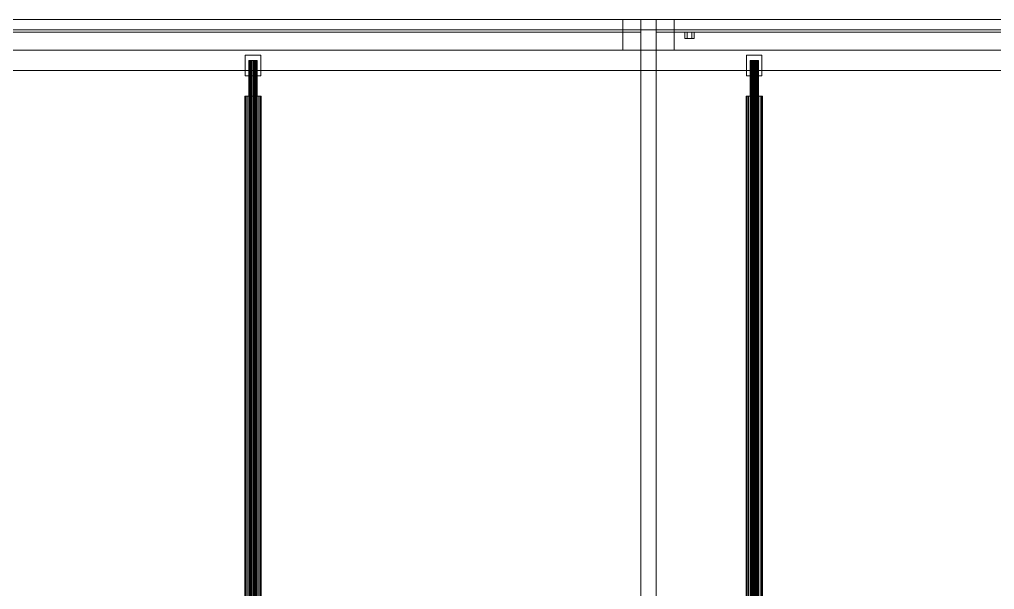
# Model space of a CAD drawing. Header units: millimetres. Extents: x -2500 to 58855, y -53268 to 6837.
# Drawn here: x 54821 to 56727, y -17716 to -16600 of the extents above; entities that cross this region are included whole.
import ezdxf

# ---------------------------------------------------------------- set-up
doc = ezdxf.new("R2010")
doc.units = ezdxf.units.MM
doc.layers.add('superior_secador', color=7, linetype='Continuous', lineweight=0)

msp = doc.modelspace()

# ---------------------------------------------------------------- linework, layer by layer
at = {"layer": 'superior_secador'}
for p, q in [((37717.116, -16600), (57467.116, -16600)), ((37717.116, -16600), (57717.116, -16600)), ((54398.783, -16600), (56035.449, -16600)), ((56000.449, -16660), (56000.449, -16600)), ((56000.449, -16600), (56100.449, -16600)), ((56035.449, -16600), (56035.449, -16625)), ((56065.449, -16625), (56065.449, -16600)), ((56065.449, -16600), (57702.116, -16600)), ((56100.449, -16600), (56100.449, -16660)), ((37717.116, -16620), (57717.116, -16620)), ((56035.449, -16625), (54398.783, -16625)), ((56035.449, -16625), (56035.449, -19375)), ((57702.116, -16625), (56065.449, -16625)), ((56065.449, -19375), (56065.449, -16625)), ((56125.949, -16625), (56121.449, -16625)), ((56121.449, -16637), (56121.449, -16625)), ((56125.949, -16637), (56121.449, -16637)), ((56134.949, -16625), (56125.949, -16625)), ((56125.949, -16637), (56125.949, -16625)), ((56134.949, -16637), (56125.949, -16637)), ((56139.449, -16625), (56134.949, -16625)), ((56134.949, -16637), (56134.949, -16625)), ((56134.949, -16637), (56139.449, -16637)), ((56139.449, -16625), (56139.449, -16637)), ((57717.116, -16660), (37717.116, -16660)), ((38067.116, -16660), (57367.116, -16660)), ((55262.116, -16710), (55262.116, -16670)), ((55262.116, -16670), (55292.116, -16670)), ((55292.116, -16670), (55292.116, -16710)), ((56100.449, -16660), (56000.449, -16660)), ((56242.116, -16710), (56242.116, -16670)), ((56242.116, -16670), (56272.116, -16670)), ((56272.116, -16670), (56272.116, -16710)), ((55269.388, -16680), (55269.116, -16680)), ((55269.116, -16680), (55269.116, -19320)), ((55270.188, -16680), (55269.388, -16680)), ((55269.388, -16680), (55269.388, -19320)), ((55271.459, -16680), (55270.188, -16680)), ((55270.188, -16680), (55270.188, -19320)), ((55273.116, -16680), (55271.459, -16680)), ((55271.459, -16680), (55271.459, -19320)), ((55275.045, -16680), (55273.116, -16680)), ((55273.116, -16680), (55273.116, -19320)), ((55277.116, -16680), (55275.045, -16680)), ((55275.045, -16680), (55275.045, -19320)), ((55279.186, -16680), (55277.116, -16680)), ((55277.116, -16680), (55277.116, -19320)), ((55281.116, -16680), (55279.186, -16680)), ((55279.186, -16680), (55279.186, -19320)), ((55282.773, -16680), (55281.116, -16680)), ((55281.116, -16680), (55281.116, -19320)), ((55284.044, -16680), (55282.773, -16680)), ((55282.773, -16680), (55282.773, -19320)), ((55284.843, -16680), (55284.044, -16680)), ((55284.044, -16680), (55284.044, -19320)), ((55284.843, -16680), (55285.116, -16680)), ((55284.843, -16680), (55284.843, -19320)), ((55285.116, -19320), (55285.116, -16680)), ((56249.388, -16680), (56249.116, -16680)), ((56249.116, -16680), (56249.116, -19320)), ((56250.188, -16680), (56249.388, -16680)), ((56249.388, -16680), (56249.388, -19320)), ((56251.459, -16680), (56250.188, -16680)), ((56250.188, -16680), (56250.188, -19320)), ((56253.116, -16680), (56251.459, -16680)), ((56251.459, -16680), (56251.459, -19320)), ((56255.045, -16680), (56253.116, -16680)), ((56253.116, -16680), (56253.116, -19320)), ((56257.116, -16680), (56255.045, -16680)), ((56255.045, -16680), (56255.045, -19320)), ((56259.186, -16680), (56257.116, -16680)), ((56257.116, -16680), (56257.116, -19320)), ((56261.116, -16680), (56259.186, -16680)), ((56259.186, -16680), (56259.186, -19320)), ((56262.773, -16680), (56261.116, -16680)), ((56261.116, -16680), (56261.116, -19320)), ((56264.044, -16680), (56262.773, -16680)), ((56262.773, -16680), (56262.773, -19320)), ((56264.843, -16680), (56264.044, -16680)), ((56264.044, -16680), (56264.044, -19320)), ((56264.843, -16680), (56265.116, -16680)), ((56264.843, -16680), (56264.843, -19320)), ((56265.116, -19320), (56265.116, -16680)), ((57367.116, -16700), (38067.116, -16700)), ((55292.116, -16710), (55262.116, -16710)), ((56272.116, -16710), (56242.116, -16710)), ((55261.661, -16750), (55261.116, -16750)), ((55261.116, -16750), (55261.116, -19250)), ((55263.259, -16750), (55261.661, -16750)), ((55261.661, -16750), (55261.661, -19250)), ((55265.802, -16750), (55263.259, -16750)), ((55263.259, -16750), (55263.259, -19250)), ((55269.116, -16750), (55265.802, -16750)), ((55265.802, -16750), (55265.802, -19250)), ((55272.975, -16750), (55269.116, -16750)), ((55269.116, -16750), (55269.116, -19250)), ((55277.116, -16750), (55272.975, -16750)), ((55272.975, -16750), (55272.975, -19250)), ((55281.257, -16750), (55277.116, -16750)), ((55277.116, -16750), (55277.116, -19250)), ((55285.116, -16750), (55281.257, -16750)), ((55281.257, -16750), (55281.257, -19250)), ((55288.43, -16750), (55285.116, -16750)), ((55285.116, -16750), (55285.116, -19250)), ((55290.972, -16750), (55288.43, -16750)), ((55288.43, -16750), (55288.43, -19250)), ((55292.571, -16750), (55290.972, -16750)), ((55290.972, -16750), (55290.972, -19250)), ((55292.571, -16750), (55293.116, -16750)), ((55292.571, -16750), (55292.571, -19250)), ((55293.116, -19250), (55293.116, -16750)), ((56241.661, -16750), (56241.116, -16750)), ((56241.116, -16750), (56241.116, -19250)), ((56243.259, -16750), (56241.661, -16750)), ((56241.661, -16750), (56241.661, -19250)), ((56245.802, -16750), (56243.259, -16750)), ((56243.259, -16750), (56243.259, -19250)), ((56249.116, -16750), (56245.802, -16750)), ((56245.802, -16750), (56245.802, -19250)), ((56252.975, -16750), (56249.116, -16750)), ((56249.116, -16750), (56249.116, -19250)), ((56257.116, -16750), (56252.975, -16750)), ((56252.975, -16750), (56252.975, -19250)), ((56261.257, -16750), (56257.116, -16750)), ((56257.116, -16750), (56257.116, -19250)), ((56265.116, -16750), (56261.257, -16750)), ((56261.257, -16750), (56261.257, -19250)), ((56268.43, -16750), (56265.116, -16750)), ((56265.116, -16750), (56265.116, -19250)), ((56270.972, -16750), (56268.43, -16750)), ((56268.43, -16750), (56268.43, -19250)), ((56272.571, -16750), (56270.972, -16750)), ((56270.972, -16750), (56270.972, -19250)), ((56272.571, -16750), (56273.116, -16750)), ((56272.571, -16750), (56272.571, -19250)), ((56273.116, -19250), (56273.116, -16750))]:
    msp.add_line(p, q, dxfattribs=at)

doc.saveas('drawing.dxf')
